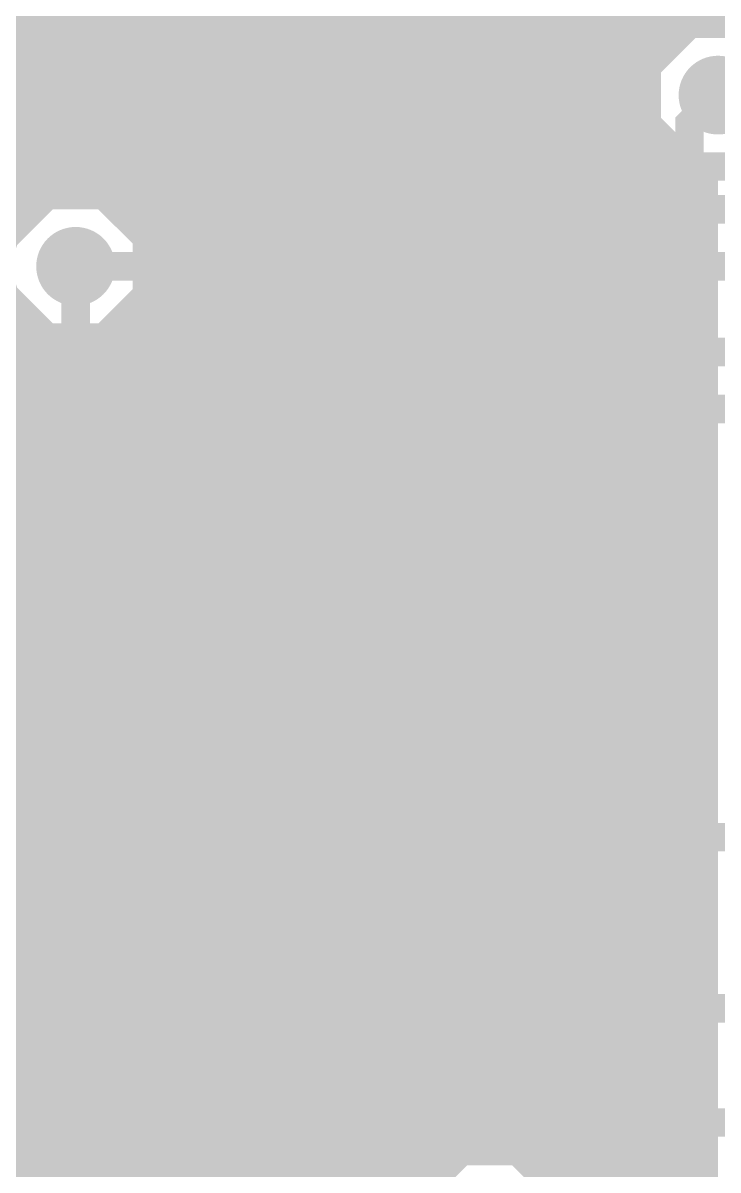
# Model space of a CAD drawing. Extents: x -5 to 208, y -5 to 206.
# Drawn here: x 73.83 to 80.01, y 138.13 to 148.34 of the extents above; entities that cross this region are included whole.
import ezdxf

# ---------------------------------------------------------------- set-up
doc = ezdxf.new("R2010")
doc.units = 0
doc.header["$MEASUREMENT"] = 0
doc.layers.get('0').update_dxf_attribs({"linetype": 'CONTINUOUS'})
for name, color, linetype in [('22-301-0_BOT', 7, 'CONTINUOUS'), ('22-301-0_DRD', 7, 'CONTINUOUS'), ('22-301-0_IN1', 1, 'CONTINUOUS'), ('22-301-0_IN2', 4, 'CONTINUOUS'), ('22-301-0_SMT', 5, 'CONTINUOUS'), ('22-301-0_SPT', 10, 'CONTINUOUS'), ('22-301-0_SST', 14, 'CONTINUOUS'), ('22-301-0_TOP', 9, 'CONTINUOUS'), ('THRUHOLE_TAP', 13, 'CONTINUOUS')]:
    doc.layers.add(name, color=color, linetype=linetype)

# ---------------------------------------------------------------- blocks, each defined once
blk = doc.blocks.new('ROUND_66')
at = {"const_width": 0.35052}
blk.add_lwpolyline([(-0.17526, 0, 1), (0.17526, 0, 1)], format="xyb", close=True, dxfattribs=at)
blk = doc.blocks.new('ROUND_68')
at = {"const_width": 0.35052}
blk.add_lwpolyline([(-0.17526, 0, 1), (0.17526, 0, 1)], format="xyb", close=True, dxfattribs=at)
blk = doc.blocks.new('RECTANGLE_6')
blk.add_solid([(0.4826, 0.4064), (0.4826, -0.4064), (-0.4826, 0.4064), (-0.4826, -0.4064)])
blk = doc.blocks.new('ROUND_73')
at = {"const_width": 0.10033}
blk.add_lwpolyline([(-0.050164, 0, 1), (0.050164, 0, 1)], format="xyb", close=True, dxfattribs=at)

msp = doc.modelspace()

# ---------------------------------------------------------------- linework, layer by layer
at = {"layer": '22-301-0_BOT', "const_width": 0.254}
for points in [[(76.6826, 157.6705), (76.6826, 137.26922)], [(76.9112, 157.6705), (76.9112, 137.49782)], [(77.1398, 157.6705), (77.1398, 137.84834)], [(77.3684, 157.6705), (77.3684, 138.26998)], [(77.597, 157.6705), (77.597, 138.43508)], [(77.8256, 157.6705), (77.8256, 138.51128)], [(74.168, 129.921), (74.295, 129.794), (74.295, 128.905), (74.041, 128.651), (74.041, 124.841), (74.549, 124.333), (77.089, 124.333), (77.47, 124.714), (77.47, 134.62), (78.74, 135.89), (78.74, 157.353)], [(76.454, 156.9593), (76.454, 137.033)], [(78.0542, 156.83738), (78.0542, 138.52144)], [(78.105, 156.77642), (78.105, 138.51636)], [(76.2254, 156.6799), (76.2254, 133.38556)], [(75.9968, 156.55036), (75.9968, 138.89482)], [(74.803, 125.095), (74.803, 129.286), (74.93, 129.413), (74.93, 133.096), (75.565, 133.731), (75.565, 138.43), (74.803, 139.192), (74.803, 140.589), (75.311, 141.097), (75.311, 155.448), (74.803, 155.956)], [(75.946, 155.448), (75.946, 141.097)], [(75.311, 123.317), (76.962, 123.317), (77.978, 124.333), (77.978, 134.112), (79.248, 135.382), (79.248, 154.94), (79.502, 155.194)], [(78.105, 148.4122), (75.946, 148.4122)], [(78.105, 148.1836), (75.946, 148.1836)], [(78.105, 147.955), (75.946, 147.955)], [(78.105, 147.7264), (75.946, 147.7264)], [(74.295, 121.92), (76.327, 121.92), (78.486, 124.079), (78.486, 133.731), (79.756, 135.001), (79.756, 147.447), (80.01, 147.701)], [(78.105, 147.4978), (75.946, 147.4978)], [(78.105, 147.2692), (75.946, 147.2692)], [(78.105, 147.0406), (75.946, 147.0406)], [(78.105, 146.812), (75.946, 146.812)], [(78.105, 146.5834), (75.946, 146.5834)], [(78.105, 146.3548), (75.946, 146.3548)], [(74.295, 146.177), (74.295, 138.938), (75.057, 138.176), (75.057, 134.239), (74.168, 133.35), (74.168, 132.334), (74.041, 132.207)], [(78.105, 146.1262), (75.946, 146.1262)], [(78.105, 145.8976), (75.946, 145.8976)], [(78.105, 145.669), (75.946, 145.669)], [(78.105, 145.4404), (75.946, 145.4404)], [(78.105, 145.2118), (75.946, 145.2118)], [(78.105, 144.9832), (75.946, 144.9832)], [(78.105, 144.7546), (75.946, 144.7546)], [(78.105, 144.526), (75.946, 144.526)], [(78.105, 144.2974), (75.946, 144.2974)], [(78.105, 144.0688), (75.946, 144.0688)], [(78.105, 143.8402), (75.946, 143.8402)], [(78.105, 143.6116), (75.946, 143.6116)], [(78.105, 143.383), (75.946, 143.383)], [(78.105, 143.1544), (75.946, 143.1544)], [(78.105, 142.9258), (75.946, 142.9258)], [(78.105, 142.6972), (75.946, 142.6972)], [(78.105, 142.4686), (75.946, 142.4686)], [(78.105, 142.24), (75.946, 142.24)], [(78.105, 142.0114), (75.946, 142.0114)], [(78.105, 141.7828), (75.946, 141.7828)], [(78.105, 141.5542), (75.946, 141.5542)], [(78.105, 141.3256), (75.946, 141.3256)], [(78.105, 141.097), (75.946, 141.097)], [(78.105, 140.8684), (75.90282, 140.8684)], [(75.76058, 140.64742), (75.438, 140.32484)], [(78.105, 140.6398), (75.75042, 140.6398)], [(75.7682, 140.65504), (75.7682, 139.12342)], [(78.105, 140.4112), (75.52182, 140.4112)], [(75.5396, 140.42644), (75.5396, 139.35202)], [(75.438, 140.32484), (75.438, 139.45362)], [(78.105, 140.1826), (75.438, 140.1826)], [(78.105, 139.954), (75.438, 139.954)], [(78.105, 139.7254), (75.438, 139.7254)], [(78.105, 139.4968), (75.438, 139.4968)], [(75.438, 139.45362), (76.01458, 138.87958)], [(78.105, 139.2682), (75.62342, 139.2682)], [(78.105, 139.0396), (75.85202, 139.0396)], [(78.105, 138.811), (76.073, 138.811)], [(78.105, 138.5824), (76.18222, 138.5824)], [(76.2, 138.43), (76.2, 133.731)], [(77.46238, 138.3538), (76.2, 138.3538)], [(74.168, 138.16584), (74.168, 137.414)], [(74.168, 138.16584), (74.422, 137.91184)], [(74.20864, 138.1252), (74.168, 138.1252)], [(77.25156, 138.1252), (76.2, 138.1252)]]:
    msp.add_lwpolyline(points, dxfattribs=at)
for points in [[(80.86852, 147.701, 0.4142136), (80.01, 148.55952)], [(75.76058, 140.64742, 0.1989124), (75.9468, 141.097)], [(75.76058, 140.64742, 0.1989124), (75.9468, 141.097)], [(76.2, 138.43, 0.1989124), (76.01401, 138.87901)], [(77.978, 138.52652, 0.4003868), (77.12202, 137.70864)], [(78.105, 138.51636, 0.0371664), (77.978, 138.52581)]]:
    msp.add_lwpolyline(points, format="xyb", dxfattribs=at)
at = {"layer": '22-301-0_DRD', "const_width": 0.254}
for points in [[(79.756, 148.336), (79.375, 147.955)], [(80.264, 148.336), (79.756, 148.336)], [(79.375, 147.955), (79.375, 147.447)], [(79.375, 147.447), (79.756, 147.066)], [(79.756, 147.066), (80.264, 147.066)], [(74.041, 146.812), (73.66, 146.431)], [(74.549, 146.812), (74.041, 146.812)], [(74.93, 146.431), (74.549, 146.812)], [(74.93, 145.923), (74.93, 146.431)], [(73.66, 145.923), (74.041, 145.542)], [(74.549, 145.542), (74.93, 145.923)], [(74.041, 145.542), (74.549, 145.542)], [(75.311, 140.97), (74.93, 140.589)], [(75.311, 140.97), (74.93, 140.589)], [(75.819, 140.97), (75.311, 140.97)], [(75.819, 140.97), (75.311, 140.97)], [(76.2, 140.589), (75.819, 140.97)], [(76.2, 140.589), (75.819, 140.97)], [(74.93, 140.589), (74.93, 140.081)], [(74.93, 140.589), (74.93, 140.081)], [(76.2, 140.081), (76.2, 140.589)], [(76.2, 140.081), (76.2, 140.589)], [(74.93, 140.081), (75.311, 139.7)], [(74.93, 140.081), (75.311, 139.7)], [(75.819, 139.7), (76.2, 140.081)], [(75.819, 139.7), (76.2, 140.081)], [(75.311, 139.7), (75.819, 139.7)], [(75.311, 139.7), (75.819, 139.7)], [(77.724, 138.303), (77.343, 137.922)], [(78.232, 138.303), (77.724, 138.303)], [(78.613, 137.922), (78.232, 138.303)]]:
    msp.add_lwpolyline(points, dxfattribs=at)
at = {"layer": '22-301-0_IN1', "const_width": 0.254}
for points in [[(76.5556, 203.327), (76.5556, 126.90094)], [(76.7842, 203.327), (76.7842, 126.91364)], [(77.0128, 203.327), (77.0128, 126.84506)], [(77.2414, 161.24174), (77.2414, 126.65964)], [(77.47, 160.98012), (77.47, 138.12012)], [(77.6986, 160.88106), (77.6986, 138.28776)], [(77.9272, 160.86836), (77.9272, 138.34618)], [(76.327, 157.10916), (76.327, 132.9563)], [(78.1558, 157.00502), (78.1558, 138.32332)], [(76.0984, 156.8069), (76.0984, 133.25856)], [(75.8698, 156.69514), (75.8698, 133.37032)], [(78.3844, 156.77388), (78.3844, 138.21156)], [(75.6412, 156.67482), (75.6412, 133.39318)], [(78.613, 156.68498), (78.613, 137.9093)], [(75.4126, 155.65374), (75.4126, 133.33476)], [(75.184, 155.39212), (75.184, 133.16712)], [(74.7268, 155.28036), (74.7268, 146.70278)], [(74.9554, 155.29306), (74.9554, 146.33702)], [(78.8416, 155.03144), (78.8416, 132.87502)], [(79.0702, 154.66822), (79.0702, 133.24078)], [(79.2988, 154.54376), (79.2988, 133.3627)], [(79.756, 154.56408), (79.756, 148.33092)], [(79.883, 154.63012), (79.883, 148.36902)], [(79.5274, 154.51328), (79.5274, 148.17852)], [(74.4982, 152.65908), (74.4982, 146.8247)], [(73.8124, 152.52192), (73.8124, 146.65452)], [(74.2696, 152.52192), (74.2696, 146.85518)], [(74.041, 152.48128), (74.041, 146.80692)], [(79.62138, 148.2598), (67.86118, 148.2598)], [(79.41564, 148.0312), (67.83832, 148.0312)], [(79.3369, 147.8026), (67.72656, 147.8026)], [(79.34198, 147.574), (67.4243, 147.574)], [(79.43088, 147.3454), (64.67856, 147.3454)], [(79.5274, 147.22094), (79.5274, 133.39318)], [(79.66202, 147.1168), (64.79032, 147.1168)], [(79.756, 147.07108), (79.756, 133.34492)], [(79.883, 147.03298), (79.883, 133.27888)], [(79.883, 146.8882), (64.81318, 146.8882)], [(73.81494, 146.6596), (64.75476, 146.6596)], [(79.883, 146.6596), (74.77252, 146.6596)], [(79.883, 146.431), (74.92492, 146.431)], [(79.883, 146.2024), (74.97318, 146.2024)], [(79.883, 145.9738), (74.9427, 145.9738)], [(74.9554, 146.01444), (74.9554, 125.75794)], [(73.76922, 145.7452), (66.58864, 145.7452)], [(73.8124, 145.69694), (73.8124, 135.19912)], [(79.883, 145.7452), (74.82078, 145.7452)], [(74.7268, 145.65122), (74.7268, 135.00608)], [(74.13244, 145.5166), (66.57594, 145.5166)], [(74.041, 145.54708), (74.041, 135.28802)], [(74.2696, 145.49628), (74.2696, 135.29056)], [(79.883, 145.5166), (74.45502, 145.5166)], [(74.4982, 145.52676), (74.4982, 135.21436)], [(79.883, 145.288), (66.47688, 145.288)], [(79.883, 145.0594), (66.21272, 145.0594)], [(79.883, 144.8308), (61.76518, 144.8308)], [(79.883, 144.6022), (61.74232, 144.6022)], [(79.883, 144.3736), (61.63056, 144.3736)], [(79.883, 144.145), (61.3283, 144.145)], [(79.883, 143.9164), (44.19092, 143.9164)], [(79.883, 143.6878), (43.93946, 143.6878)], [(79.883, 143.4592), (43.71086, 143.4592)], [(79.883, 143.2306), (44.06646, 143.2306)], [(79.883, 143.002), (44.26966, 143.002)], [(79.883, 142.7734), (44.3992, 142.7734)], [(79.883, 142.5448), (44.4754, 142.5448)], [(79.883, 142.3162), (44.50842, 142.3162)], [(79.883, 142.0876), (44.5008, 142.0876)], [(79.883, 141.859), (44.45508, 141.859)], [(79.883, 141.6304), (72.93864, 141.6304)], [(79.883, 141.4018), (73.12406, 141.4018)], [(79.883, 141.1732), (73.19264, 141.1732)], [(79.883, 140.9446), (73.17994, 140.9446)], [(79.883, 140.716), (73.08088, 140.716)], [(79.883, 140.4874), (72.81672, 140.4874)], [(79.883, 140.2588), (12.2301, 140.2588)], [(79.883, 140.0302), (-2.54, 140.0302)], [(79.883, 139.8016), (68.42252, 139.8016)], [(79.883, 139.573), (68.57492, 139.573)], [(79.883, 139.3444), (68.62318, 139.3444)], [(79.883, 139.1158), (68.5927, 139.1158)], [(79.883, 138.8872), (68.47078, 138.8872)], [(79.883, 138.6586), (73.07072, 138.6586)], [(79.883, 138.43), (73.33488, 138.43)], [(77.55636, 138.2014), (73.43394, 138.2014)], [(79.883, 138.2014), (78.39964, 138.2014)]]:
    msp.add_lwpolyline(points, dxfattribs=at)
for points in [[(79.883, 148.36902, 0.3601991), (79.32928, 147.701)], [(79.32928, 147.701, 0.3601992), (79.883, 147.03298)], [(74.295, 146.85772, 0.4142136), (73.61428, 146.177)], [(74.97572, 146.177, 0.4142136), (74.295, 146.85772)], [(73.61428, 146.177, 0.4142136), (74.295, 145.49628)], [(74.295, 145.49628, 0.4142136), (74.97572, 146.177)], [(77.978, 138.34872, 0.4142136), (77.29728, 137.668)], [(78.65872, 137.668, 0.4142136), (77.978, 138.34872)]]:
    msp.add_lwpolyline(points, format="xyb", dxfattribs=at)
at = {"layer": '22-301-0_IN2', "const_width": 0.254}
for points in [[(67.183, 148.209), (67.437, 148.463), (90.551, 148.463), (90.805, 148.209), (98.806, 148.209), (100.33, 149.733), (116.078, 149.733), (116.84, 148.971), (116.967, 148.971)], [(80.01, 147.701), (110.109, 147.701), (110.617, 148.209)], [(79.38008, 147.955), (67.81292, 147.955)], [(79.40294, 148.0058), (67.8307, 148.0058)], [(73.8124, 148.0058), (73.8124, 147.3962)], [(74.041, 148.0058), (74.041, 147.3962)], [(74.2696, 148.0058), (74.2696, 147.3962)], [(74.4982, 148.0058), (74.4982, 147.3962)], [(74.7268, 148.0058), (74.7268, 147.36064)], [(74.9554, 148.0058), (74.9554, 147.17776)], [(75.184, 148.0058), (75.184, 147.1422)], [(75.4126, 148.0058), (75.4126, 147.1422)], [(75.6412, 148.0058), (75.6412, 147.1422)], [(75.8698, 148.0058), (75.8698, 147.1422)], [(76.0984, 148.0058), (76.0984, 147.1422)], [(76.327, 148.0058), (76.327, 147.1422)], [(76.5556, 148.0058), (76.5556, 147.1422)], [(76.7842, 148.0058), (76.7842, 147.1422)], [(77.0128, 148.0058), (77.0128, 147.1422)], [(77.2414, 148.0058), (77.2414, 147.1422)], [(77.47, 148.0058), (77.47, 147.1422)], [(77.6986, 148.0058), (77.6986, 147.1422)], [(77.9272, 148.0058), (77.9272, 147.1422)], [(78.1558, 148.0058), (78.1558, 147.1422)], [(78.3844, 148.0058), (78.3844, 147.1422)], [(78.613, 148.0058), (78.613, 147.1422)], [(78.8416, 148.0058), (78.8416, 147.1422)], [(79.0702, 148.0058), (79.0702, 147.1422)], [(79.2988, 148.0058), (79.2988, 147.1422)], [(79.32928, 147.7264), (67.66052, 147.7264)], [(79.35976, 147.4978), (64.52108, 147.4978)], [(120.269, 147.447), (118.999, 146.177), (118.364, 146.177), (117.856, 145.669), (112.903, 145.669), (112.395, 146.177), (74.295, 146.177)], [(74.549, 147.3962), (64.63792, 147.3962)], [(79.48422, 147.2692), (74.86396, 147.2692)], [(74.87666, 147.25904), (74.99096, 147.1422)], [(79.5274, 147.22094), (79.5274, 147.1422)], [(79.62138, 147.1422), (74.99096, 147.1422)], [(113.157, 146.431), (112.903, 146.685), (74.803, 146.685), (74.549, 146.939), (64.135, 146.939)], [(119.761, 145.669), (118.745, 145.669), (118.237, 145.161), (112.649, 145.161), (112.395, 145.415), (66.04, 145.415), (65.913, 145.542), (65.913, 145.669)], [(118.999, 144.907), (118.745, 144.653), (112.395, 144.653), (112.141, 144.907), (61.214, 144.907), (61.087, 144.78)], [(79.883, 144.4498), (61.68136, 144.4498)], [(73.8124, 144.4498), (73.8124, 141.5542)], [(74.041, 144.4498), (74.041, 141.5542)], [(74.2696, 144.4498), (74.2696, 141.5542)], [(74.4982, 144.4498), (74.4982, 141.5542)], [(74.7268, 144.4498), (74.7268, 141.5542)], [(74.9554, 144.4498), (74.9554, 141.5542)], [(75.184, 144.4498), (75.184, 141.5542)], [(75.4126, 144.4498), (75.4126, 141.5542)], [(75.6412, 144.4498), (75.6412, 141.5542)], [(75.8698, 144.4498), (75.8698, 141.5542)], [(76.0984, 144.4498), (76.0984, 141.5542)], [(76.327, 144.4498), (76.327, 141.5542)], [(76.5556, 144.4498), (76.5556, 141.5542)], [(76.7842, 144.4498), (76.7842, 141.5542)], [(77.0128, 144.4498), (77.0128, 141.5542)], [(77.2414, 144.4498), (77.2414, 141.5542)], [(77.47, 144.4498), (77.47, 141.5542)], [(77.6986, 144.4498), (77.6986, 141.5542)], [(77.9272, 144.4498), (77.9272, 141.5542)], [(78.1558, 144.4498), (78.1558, 141.5542)], [(78.3844, 144.4498), (78.3844, 141.5542)], [(78.613, 144.4498), (78.613, 141.5542)], [(78.8416, 144.4498), (78.8416, 141.5542)], [(79.0702, 144.4498), (79.0702, 141.5542)], [(79.2988, 144.4498), (79.2988, 141.5542)], [(79.5274, 144.4498), (79.5274, 141.5542)], [(79.756, 144.4498), (79.756, 141.5542)], [(79.883, 144.4498), (79.883, 141.5542)], [(79.883, 144.2974), (61.56452, 144.2974)], [(79.883, 144.0688), (44.30268, 144.0688)], [(79.883, 143.8402), (44.1198, 143.8402)], [(79.883, 143.6116), (43.815, 143.6116)], [(79.883, 143.383), (43.86072, 143.383)], [(79.883, 143.1544), (44.1452, 143.1544)], [(79.883, 142.9258), (44.32046, 142.9258)], [(79.883, 142.6972), (44.42968, 142.6972)], [(79.883, 142.4686), (44.49064, 142.4686)], [(79.883, 142.24), (44.51096, 142.24)], [(79.883, 142.0114), (44.49064, 142.0114)], [(79.883, 141.7828), (44.42968, 141.7828)], [(79.883, 141.5542), (73.01992, 141.5542)], [(79.883, 141.5542), (73.01992, 141.5542)], [(72.517, 141.097), (91.313, 141.097)], [(79.883, 140.6398), (73.01992, 140.6398)], [(79.883, 140.6398), (73.01992, 140.6398)], [(73.8124, 140.6398), (73.8124, 140.0302)], [(74.041, 140.6398), (74.041, 140.0302)], [(74.2696, 140.6398), (74.2696, 140.0302)], [(74.4982, 140.6398), (74.4982, 140.0302)], [(74.7268, 140.6398), (74.7268, 140.0302)], [(74.9554, 140.6398), (74.9554, 140.0302)], [(75.184, 140.6398), (75.184, 140.0302)], [(75.4126, 140.6398), (75.4126, 140.0302)], [(75.6412, 140.6398), (75.6412, 140.0302)], [(75.8698, 140.6398), (75.8698, 140.0302)], [(76.0984, 140.6398), (76.0984, 140.0302)], [(76.327, 140.6398), (76.327, 140.0302)], [(76.5556, 140.6398), (76.5556, 140.0302)], [(76.7842, 140.6398), (76.7842, 140.0302)], [(77.0128, 140.6398), (77.0128, 140.0302)], [(77.2414, 140.6398), (77.2414, 140.0302)], [(77.47, 140.6398), (77.47, 140.0302)], [(77.6986, 140.6398), (77.6986, 140.0302)], [(77.9272, 140.6398), (77.9272, 140.0302)], [(78.1558, 140.6398), (78.1558, 140.0302)], [(78.3844, 140.6398), (78.3844, 140.0302)], [(78.613, 140.6398), (78.613, 140.0302)], [(78.8416, 140.6398), (78.8416, 140.0302)], [(79.0702, 140.6398), (79.0702, 140.0302)], [(79.2988, 140.6398), (79.2988, 140.0302)], [(79.5274, 140.6398), (79.5274, 140.0302)], [(79.756, 140.6398), (79.756, 140.0302)], [(79.883, 140.6398), (79.883, 140.0302)], [(79.883, 140.4112), (12.46632, 140.4112)], [(79.883, 140.1826), (72.67702, 140.1826)], [(79.883, 140.0302), (72.83196, 140.0302)], [(66.421, 136.398), (69.596, 139.573), (71.12, 139.573), (71.374, 139.827), (72.39, 139.827), (72.644, 139.573), (93.218, 139.573), (93.472, 139.827), (119.507, 139.827), (121.031, 138.303)], [(94.107, 138.557), (73.279, 138.557), (72.771, 138.049)]]:
    msp.add_lwpolyline(points, dxfattribs=at)
for points in [[(79.40294, 148.0058, 0.1168576), (79.33072, 147.701)], [(79.32928, 147.701, 0.2455455), (79.62134, 147.14214)], [(74.87158, 147.26158, 0.1989124), (74.549, 147.3952)], [(74.87158, 147.26158, 0.1989124), (74.549, 147.3952)]]:
    msp.add_lwpolyline(points, format="xyb", dxfattribs=at)
at = {"layer": '22-301-0_SST', "const_width": 0.1524}
for points in [[(75.15606, 141.9733), (74.98842, 142.03426), (74.98842, 142.38986), (75.15606, 142.44828), (75.83424, 142.44828), (76.00442, 142.38986), (76.00442, 142.03426), (75.83424, 141.9733)], [(75.49642, 141.19606), (75.66406, 141.1351), (75.83424, 141.1351), (76.00442, 141.19606), (76.00442, 141.55166), (75.83424, 141.61008), (75.66406, 141.61008), (75.49642, 141.55166), (75.49642, 141.19606), (75.32624, 141.1351), (75.15606, 141.1351), (74.98842, 141.19606), (74.98842, 141.55166), (75.15606, 141.61008), (75.32624, 141.61008), (75.49642, 141.55166)], [(75.15606, 140.77188), (74.98842, 140.71346), (74.98842, 140.35786), (75.15606, 140.2969), (75.49642, 140.2969), (75.66406, 140.41628), (75.66406, 140.77188), (76.00442, 140.77188), (76.00442, 140.2969)], [(76.3905, 136.9695), (76.3905, 139.8905), (74.7522, 139.8905), (74.7522, 136.9695), (76.3905, 136.9695)]]:
    msp.add_lwpolyline(points, dxfattribs=at)
at = {"layer": '22-301-0_TOP'}
for points, const_width in [([(76.835, 137.795), (77.851, 138.811), (77.851, 161.544), (77.851, 164.846), (78.74, 165.735), (78.74, 180.34), (79.9846, 180.34)], 0.635), ([(76.4794, 159.766), (76.4794, 138.3538)], 0.254), ([(76.708, 159.766), (76.708, 138.5824)], 0.254), ([(76.9366, 159.766), (76.9366, 138.811)], 0.254), ([(77.1652, 159.766), (77.1652, 139.0396)], 0.254), ([(77.2033, 159.766), (77.2033, 139.0777)], 0.254), ([(76.2508, 156.96438), (76.2508, 139.8778)], 0.254), ([(76.0222, 156.75864), (76.0222, 139.8778)], 0.254), ([(75.565, 156.68498), (75.565, 139.8778)], 0.254), ([(75.7936, 156.6799), (75.7936, 139.8778)], 0.254), ([(75.3364, 155.53436), (75.3364, 139.8778)], 0.254), ([(74.8792, 155.28036), (74.8792, 146.52498)], 0.254), ([(75.1078, 155.34894), (75.1078, 139.8778)], 0.254), ([(74.6506, 152.85974), (74.6506, 146.75612)], 0.254), ([(74.422, 152.59812), (74.422, 146.84502)], 0.254), ([(73.9902, 152.4635), (73.9902, 146.78406)], 0.254), ([(74.1934, 152.49906), (74.1934, 146.84756)], 0.254), ([(77.2033, 148.2598), (73.9902, 148.2598)], 0.254), ([(77.2033, 148.0312), (73.9902, 148.0312)], 0.254), ([(77.2033, 147.8026), (73.9902, 147.8026)], 0.254), ([(77.2033, 147.574), (73.9902, 147.574)], 0.254), ([(77.2033, 147.3454), (73.9902, 147.3454)], 0.254), ([(77.2033, 147.1168), (73.9902, 147.1168)], 0.254), ([(77.2033, 146.8882), (73.9902, 146.8882)], 0.254), ([(77.2033, 146.6596), (74.77252, 146.6596)], 0.254), ([(77.2033, 146.431), (74.92492, 146.431)], 0.254), ([(77.2033, 146.2024), (74.97318, 146.2024)], 0.254), ([(77.2033, 145.9738), (74.9427, 145.9738)], 0.254), ([(74.8792, 145.82902), (74.8792, 139.8778)], 0.254), ([(77.2033, 145.7452), (74.82078, 145.7452)], 0.254), ([(73.9902, 145.56994), (73.9902, 139.827)], 0.254), ([(74.6506, 145.59788), (74.6506, 137.11428)], 0.254), ([(74.13244, 145.5166), (73.9902, 145.5166)], 0.254), ([(74.1934, 145.5039), (74.1934, 135.29818)], 0.254), ([(74.422, 145.50898), (74.422, 135.24992)], 0.254), ([(77.2033, 145.5166), (74.45502, 145.5166)], 0.254), ([(77.2033, 145.288), (73.9902, 145.288)], 0.254), ([(77.2033, 145.0594), (73.9902, 145.0594)], 0.254), ([(77.2033, 144.8308), (73.9902, 144.8308)], 0.254), ([(77.2033, 144.6022), (73.9902, 144.6022)], 0.254), ([(77.2033, 144.3736), (73.9902, 144.3736)], 0.254), ([(77.2033, 144.145), (73.9902, 144.145)], 0.254), ([(77.2033, 143.9164), (73.9902, 143.9164)], 0.254), ([(77.2033, 143.6878), (73.9902, 143.6878)], 0.254), ([(77.2033, 143.4592), (73.9902, 143.4592)], 0.254), ([(77.2033, 143.2306), (73.9902, 143.2306)], 0.254), ([(77.2033, 143.002), (73.9902, 143.002)], 0.254), ([(77.2033, 142.7734), (73.9902, 142.7734)], 0.254), ([(77.2033, 142.5448), (73.9902, 142.5448)], 0.254), ([(77.2033, 142.3162), (73.9902, 142.3162)], 0.254), ([(77.2033, 142.0876), (73.9902, 142.0876)], 0.254), ([(77.2033, 141.859), (73.9902, 141.859)], 0.254), ([(77.2033, 141.6304), (73.9902, 141.6304)], 0.254), ([(77.2033, 141.4018), (73.9902, 141.4018)], 0.254), ([(77.2033, 141.1732), (73.9902, 141.1732)], 0.254), ([(77.2033, 140.9446), (73.9902, 140.9446)], 0.254), ([(77.2033, 140.716), (73.9902, 140.716)], 0.254), ([(77.2033, 140.4874), (73.9902, 140.4874)], 0.254), ([(75.565, 139.1412), (75.565, 140.335)], 0.635), ([(75.565, 139.1412), (75.565, 140.335)], 0.635), ([(77.2033, 140.2588), (73.9902, 140.2588)], 0.254), ([(77.2033, 140.0302), (73.9902, 140.0302)], 0.254), ([(76.3778, 139.8778), (74.7522, 139.8778)], 0.254), ([(74.7522, 139.8778), (74.7522, 138.4554)], 0.254), ([(75.565, 139.8778), (75.565, 139.1412)], 0.254), ([(76.3778, 139.8778), (76.3778, 138.4554)], 0.254), ([(74.7522, 139.8016), (73.9902, 139.8016)], 0.254), ([(77.2033, 139.8016), (76.3778, 139.8016)], 0.254), ([(73.9648, 139.67714), (73.9648, 135.2677)], 0.254), ([(74.7522, 139.573), (73.91146, 139.573)], 0.254), ([(77.2033, 139.573), (76.3778, 139.573)], 0.254), ([(73.85558, 139.50442), (73.03008, 138.67638)], 0.254), ([(74.7522, 139.3444), (73.69556, 139.3444)], 0.254), ([(73.7362, 139.3825), (73.7362, 135.14578)], 0.254), ([(77.2033, 139.3444), (76.3778, 139.3444)], 0.254), ([(74.7522, 139.1412), (75.565, 139.1412)], 0.254), ([(76.3778, 139.1412), (75.565, 139.1412)], 0.254), ([(74.7522, 139.1158), (73.46696, 139.1158)], 0.254), ([(77.2033, 139.1158), (76.3778, 139.1158)], 0.254), ([(77.2033, 139.0777), (76.3778, 138.2522)], 0.254), ([(74.7522, 138.8872), (73.23836, 138.8872)], 0.254), ([(77.01026, 138.8872), (76.3778, 138.8872)], 0.254), ([(74.7522, 138.6586), (73.07072, 138.6586)], 0.254), ([(76.78166, 138.6586), (76.3778, 138.6586)], 0.254), ([(74.7522, 138.43), (73.33488, 138.43)], 0.254), ([(74.7522, 138.4554), (74.7522, 138.4046)], 0.254), ([(76.3778, 138.4554), (76.3778, 138.4046)], 0.254), ([(76.55306, 138.43), (76.3778, 138.43)], 0.254), ([(74.7522, 138.4046), (74.7522, 137.11428)], 0.254), ([(76.3778, 138.4046), (76.3778, 138.2522)], 0.254), ([(74.7522, 138.2014), (73.43394, 138.2014)], 0.254)]:
    msp.add_lwpolyline(points, dxfattribs=dict(at, const_width=const_width))
at = {"layer": '22-301-0_TOP', "const_width": 0.254}
for points in [[(74.295, 146.85772, 0.116858), (73.98955, 146.78534)], [(74.97572, 146.177, 0.4142136), (74.295, 146.85772)], [(74.295, 145.49628, 0.4142136), (74.97572, 146.177)], [(73.9902, 145.56994, 0.1168576), (74.295, 145.49772)], [(73.85558, 139.50442, 0.1989124), (73.9892, 139.827)]]:
    msp.add_lwpolyline(points, format="xyb", dxfattribs=at)

# ---------------------------------------------------------------- block references
at = {"layer": '22-301-0_BOT'}
for name, p in [('ROUND_68', (80.01, 147.701)), ('ROUND_66', (74.295, 146.177)), ('ROUND_66', (75.565, 140.335))]:
    msp.add_blockref(name, p, dxfattribs=at)
at = {"layer": '22-301-0_IN1'}
for name, p in [('ROUND_68', (80.01, 147.701)), ('ROUND_66', (74.295, 146.177)), ('ROUND_66', (75.565, 140.335))]:
    msp.add_blockref(name, p, dxfattribs=at)
at = {"layer": '22-301-0_IN2'}
for name, p in [('ROUND_68', (80.01, 147.701)), ('ROUND_66', (74.295, 146.177)), ('ROUND_68', (75.565, 140.335))]:
    msp.add_blockref(name, p, dxfattribs=at)
at = {"layer": '22-301-0_SMT'}
msp.add_blockref('RECTANGLE_6', (75.565, 139.1412), dxfattribs=at)
at = {"layer": '22-301-0_SPT'}
msp.add_blockref('RECTANGLE_6', (75.565, 139.1412), dxfattribs=at)
at = {"layer": '22-301-0_TOP'}
for name, p in [('ROUND_66', (80.01, 147.701)), ('ROUND_66', (74.295, 146.177)), ('ROUND_66', (75.565, 140.335)), ('RECTANGLE_6', (75.565, 139.1412))]:
    msp.add_blockref(name, p, dxfattribs=at)
at = {"layer": 'THRUHOLE_TAP'}
for p in [(80.01, 147.701), (74.295, 146.177), (75.565, 140.335)]:
    msp.add_blockref('ROUND_73', p, dxfattribs=at)

doc.saveas('drawing.dxf')
